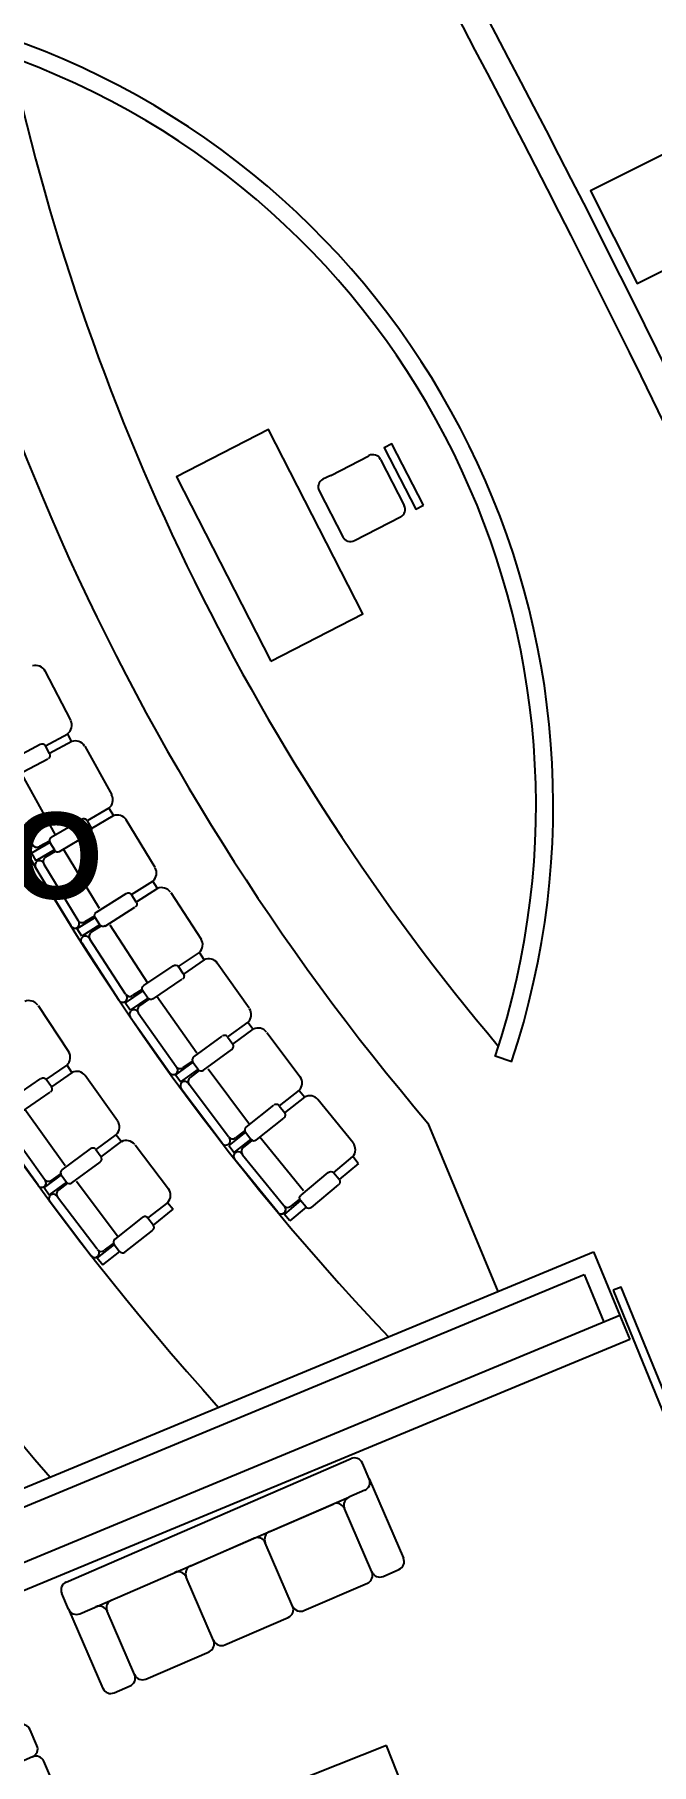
# Model space of a CAD drawing. Header units: millimetres. Extents: x 261 to 423, y 98 to 222.
# Drawn here: x 381.71 to 385.29, y 193.99 to 204.02 of the extents above; entities that cross this region are included whole.
import ezdxf

# ---------------------------------------------------------------- set-up
doc = ezdxf.new("R2010")
doc.units = ezdxf.units.MM
doc.linetypes.add('ACAD_ISO04W100', pattern=[30, 24, -3, 0, -3])
doc.linetypes.add('HIDDEN2', pattern=[0.1875, 0.125, -0.0625])
for name, color, linetype in [('Cotas', 1, 'Continuous'), ('Ejes', 1, 'ACAD_ISO04W100'), ('Escaleras', 4, 'Continuous'), ('Letreros', 2, 'Continuous'), ('MUEBLES', 8, 'Continuous'), ('Muro-Alto', 6, 'Continuous')]:
    doc.layers.add(name, color=color, linetype=linetype)
doc.layers.add('Vidrio', color=7, linetype='Continuous', lineweight=15)
doc.styles.add('Arial-Bold', font='arialbd.ttf')
doc.styles.get("Standard").update_dxf_attribs({"font": 'arial.ttf'})
doc.dimstyles.new('MUSEO', dxfattribs={"dimtxt": 0.35, "dimasz": 0.35, "dimexe": 0.18, "dimexo": 0.058, "dimgap": 0.09, "dimtad": 0, "dimzin": 0, "dimdsep": 46, "dimtxsty": 'Standard', "dimcen": 0.09, "dimclrd": 1, "dimclre": 1, "dimclrt": 2, "dimadec": 0, "dimazin": 0, "dimtm": 1e-09, "dimtfac": 1, "dimtofl": 0, "dimtmove": 0, "dimatfit": 3, "dimfxl": 1, "dimtolj": 1, "dimtzin": 0, "dimarcsym": 0})

# ---------------------------------------------------------------- blocks, each defined once
blk = doc.blocks.new('escri')
at = {"layer": 'MUEBLES'}
for p, q in [((252.446, 3378.199), (252.668, 3378.313)), ((252.735, 3378.291), (252.872, 3378.025)), ((252.446, 3378.199), (252.401, 3378.176)), ((252.379, 3378.109), (252.516, 3377.842)), ((252.851, 3377.957), (252.584, 3377.82))]:
    blk.add_line(p, q, dxfattribs=at)
for points in [[(252.099, 3377.122), (252.633, 3377.396), (252.085, 3378.464), (251.551, 3378.19)], [(252.984, 3378.026), (252.801, 3378.382), (252.757, 3378.359), (252.94, 3378.003)]]:
    blk.add_lwpolyline(points, close=True, dxfattribs=at)
for centre, start, end in [((252.691, 3378.269), 27.1535, 117.1535), ((252.424, 3378.132), 117.1534, 207.1534), ((252.828, 3378.002), 297.1535, 27.1535), ((252.561, 3377.865), 207.1529, 297.1529)]:
    blk.add_arc(centre, 0.05, start, end, dxfattribs=at)
blk = doc.blocks.new('brazo')
for p, q in [((343.029, 185.848), (343.028, 185.797)), ((343.153, 185.846), (343.029, 185.848)), ((343.153, 185.846), (343.152, 185.795)), ((343.175, 185.867), (343.38, 185.864)), ((343.402, 185.842), (343.401, 185.79)), ((343.548, 185.839), (343.402, 185.842)), ((343.547, 185.839), (343.548, 185.788)), ((343.152, 185.795), (343.027, 185.797)), ((343.174, 185.772), (343.378, 185.769)), ((343.401, 185.79), (343.548, 185.788))]:
    blk.add_line(p, q)
for centre, start, end in [((343.175, 185.845), 89.0098, 179.0098), ((343.38, 185.842), 359.0098, 89.0098), ((343.174, 185.794), 179.0098, 269.0098), ((343.379, 185.791), 269.0098, 359.0098)]:
    blk.add_arc(centre, 0.0219, start, end)
blk = doc.blocks.new('estar1')
at = {"layer": 'MUEBLES'}
for p, q in [((276.72, 117.332), (277.226, 119.06)), ((277.384, 119.066), (277.288, 119.094)), ((277.384, 119.066), (277.864, 118.925)), ((277.418, 119.004), (277.39, 118.908)), ((276.912, 117.276), (277.39, 118.908)), ((277.808, 118.733), (277.424, 118.846)), ((277.87, 118.767), (277.898, 118.863)), ((277.249, 118.428), (277.362, 118.812)), ((277.729, 118.287), (277.842, 118.671)), ((277.667, 118.253), (277.283, 118.366)), ((277.109, 117.948), (277.221, 118.332)), ((277.588, 117.807), (277.701, 118.191)), ((277.526, 117.773), (277.143, 117.886)), ((277.448, 117.328), (277.56, 117.711)), ((277.386, 117.294), (277.002, 117.406)), ((276.85, 117.242), (276.754, 117.27)), ((276.85, 117.242), (277.33, 117.102)), ((277.392, 117.136), (277.42, 117.232))]:
    blk.add_line(p, q, dxfattribs=at)
for centre, start, end in [((277.274, 119.046), 73.6698, 163.6698), ((277.37, 119.018), 343.6699, 73.6699), ((277.41, 118.798), 73.6698, 163.6698), ((277.438, 118.894), 163.6699, 253.6699), ((277.85, 118.877), 343.6699, 73.6699), ((277.822, 118.781), 253.6698, 343.6699), ((277.794, 118.685), 343.6699, 73.6699), ((277.269, 118.318), 73.6698, 163.6698), ((277.297, 118.414), 163.6699, 253.6699), ((277.681, 118.301), 253.6698, 343.6698), ((277.653, 118.205), 343.6699, 73.6699), ((277.157, 117.934), 163.6699, 253.6699), ((277.128, 117.838), 73.6698, 163.6698), ((277.54, 117.821), 253.6699, 343.6699), ((277.512, 117.725), 343.6699, 73.6699), ((277.016, 117.454), 163.6699, 253.6699), ((276.988, 117.358), 73.6699, 163.6699), ((276.768, 117.318), 163.6698, 253.6699), ((276.864, 117.29), 253.6698, 343.6699), ((277.4, 117.342), 253.6699, 343.6699), ((277.372, 117.246), 343.6699, 73.6699), ((277.344, 117.15), 253.6698, 343.6699)]:
    blk.add_arc(centre, 0.05, start, end, dxfattribs=at)
blk = doc.blocks.new('*D47')
at = {"layer": 'Cotas', "color": 1, "lineweight": -2}
for p, q in [((403.709, 219.834), (402.305, 222.274)), ((402.092, 221.943), (383.219, 211.087)), ((363.158, 199.547), (382.03, 210.403)), ((364.169, 197.089), (362.765, 199.529))]:
    blk.add_line(p, q, dxfattribs=at)
at = {"layer": 'Cotas', "color": 1}
for points in [[(402.062, 221.994), (402.121, 221.893), (402.395, 222.118)], [(363.129, 199.598), (363.187, 199.497), (362.855, 199.373)]]:
    blk.add_solid(points, dxfattribs=at)
at = {"layer": 'DefPoints', "color": 0}
for p in [(402.395, 222.118), (403.738, 219.783), (364.198, 197.038)]:
    blk.add_point(p, dxfattribs=at)
at = {"layer": 'Cotas', "color": 2, "insert": (382.625, 210.745), "char_height": 0.35, "attachment_point": 5, "rotation": 29.9091}
blk.add_mtext('\\A1;45.62', dxfattribs=at)
blk = doc.blocks.new('*D49')
at = {"layer": 'Cotas', "color": 1, "lineweight": -2}
for p, q in [((382.644, 206.315), (381.491, 208.321)), ((381.277, 207.99), (377.851, 206.019)), ((373.215, 203.353), (376.641, 205.323)), ((373.976, 201.329), (372.822, 203.334))]:
    blk.add_line(p, q, dxfattribs=at)
at = {"layer": 'Cotas', "color": 1}
for points in [[(381.248, 208.041), (381.306, 207.939), (381.58, 208.165)], [(373.186, 203.403), (373.245, 203.302), (372.912, 203.178)]]:
    blk.add_solid(points, dxfattribs=at)
at = {"layer": 'DefPoints', "color": 0}
for p in [(381.58, 208.165), (382.673, 206.265), (374.005, 201.278)]:
    blk.add_point(p, dxfattribs=at)
at = {"layer": 'Cotas', "color": 2, "insert": (377.246, 205.671), "char_height": 0.35, "attachment_point": 5, "rotation": 29.9091}
blk.add_mtext('\\A1;10.00', dxfattribs=at)

msp = doc.modelspace()

# ---------------------------------------------------------------- linework, layer by layer
for p, q in [((377.903, 194.042), (384.951, 196.963)), ((384.951, 196.963), (385.104, 196.594)), ((378.028, 193.985), (384.897, 196.832)), ((384.897, 196.832), (385.011, 196.556))]:
    msp.add_line(p, q)
at = {"layer": 'Ejes', "ltscale": 0.25}
msp.add_arc((366.578, 168.808), 27.259, 266.1772, 93.7746, dxfattribs=at)
at = {"layer": 'Escaleras'}
msp.add_line((383.99, 197.71), (384.395, 196.733), dxfattribs=at)
for radius, start, end in [(13.943, 187.4416, 220.4409), (14.943, 189.0255, 223.4908), (13.343, 192.3884, 220.1281), (15.943, 190.3971, 222.1191), (16.943, 191.597, 220.919)]:
    msp.add_arc((394.602, 206.754), radius, start, end, dxfattribs=at)
at = {"layer": 'MUEBLES'}
for p, q in [((381.918, 200.045), (381.77, 200.331)), ((382, 199.894), (382.156, 199.612)), ((381.634, 199.731), (381.828, 199.38)), ((382.407, 199.192), (382.24, 199.467)), ((381.794, 199.345), (381.736, 199.313)), ((381.828, 199.285), (381.772, 199.251)), ((382.085, 198.954), (381.876, 199.298)), ((381.92, 198.853), (381.714, 199.191)), ((381.762, 199.211), (381.96, 198.886)), ((382.499, 199.046), (382.674, 198.776)), ((382.056, 198.91), (381.999, 198.876)), ((382.236, 198.457), (382.029, 198.776)), ((382.092, 198.852), (382.037, 198.816)), ((382.145, 198.859), (382.364, 198.522)), ((381.982, 198.755), (382.198, 198.422)), ((382.954, 198.375), (382.768, 198.637)), ((382.332, 198.484), (382.276, 198.449)), ((381.729, 198.392), (381.906, 198.124)), ((382.37, 198.427), (382.317, 198.389)), ((382.649, 198.115), (382.417, 198.443)), ((382.263, 198.326), (382.491, 198.002)), ((382.31, 198.348), (382.53, 198.038)), ((383.056, 198.235), (383.249, 197.978)), ((382.189, 197.723), (382.002, 197.985)), ((382.623, 198.069), (382.569, 198.031)), ((382.663, 198.014), (382.61, 197.974)), ((382.715, 198.025), (382.956, 197.703)), ((382.797, 197.593), (382.559, 197.909)), ((382.833, 197.63), (382.605, 197.934)), ((381.885, 197.462), (381.651, 197.789)), ((383.556, 197.596), (383.352, 197.846)), ((381.545, 197.694), (381.766, 197.384)), ((381.729, 197.349), (381.498, 197.671)), ((382.291, 197.584), (382.486, 197.328)), ((382.927, 197.664), (382.874, 197.624)), ((382.969, 197.609), (382.918, 197.568)), ((383.269, 197.317), (383.015, 197.628)), ((383.119, 197.194), (382.869, 197.5)), ((382.914, 197.526), (383.154, 197.232)), ((381.859, 197.416), (381.805, 197.377)), ((381.952, 197.372), (382.194, 197.051)), ((382.072, 196.978), (381.842, 197.281)), ((381.899, 197.361), (381.847, 197.321)), ((381.797, 197.256), (382.036, 196.94)), ((383.246, 197.268), (383.194, 197.227)), ((382.165, 197.012), (382.113, 196.972))]:
    msp.add_line(p, q, dxfattribs=at)
for points in [[(386.99, 203.474), (388.778, 204.371), (388.509, 204.907), (386.721, 204.01), (384.934, 203.114), (385.203, 202.577)], [(385.065, 196.74), (385.366, 196.002), (385.412, 196.021), (385.112, 196.759)], [(383.749, 194.101), (382.912, 193.769), (383.245, 192.932), (384.081, 193.265)]]:
    msp.add_lwpolyline(points, close=True, dxfattribs=at)
for centre, radius, start, end in [((381.716, 200.301), 0.0616, 28.5655, 107.7346), ((381.863, 200.016), 0.0616, 306.7666, 25.9356), ((381.945, 199.864), 0.0616, 30.4448, 109.6138), ((382.101, 199.583), 0.0616, 308.6458, 27.8149), ((382.188, 199.434), 0.0616, 32.4925, 111.6615), ((381.722, 199.338), 0.0293, 208.9795, 298.9795), ((381.737, 199.205), 0.0262, 31.3278, 211.3278), ((381.787, 199.226), 0.0293, 121.3278, 211.3278), ((382.354, 199.159), 0.0616, 310.6935, 29.8626), ((382.446, 199.013), 0.0616, 34.4333, 113.6024), ((381.942, 198.866), 0.0262, 211.0272, 31.0272), ((381.984, 198.901), 0.0293, 211.0272, 301.0272), ((382.003, 198.768), 0.0262, 33.2687, 213.2687), ((382.053, 198.791), 0.0293, 123.2687, 213.2687), ((382.622, 198.744), 0.0616, 312.6344, 31.8034), ((382.719, 198.601), 0.0616, 36.481, 115.6501), ((381.677, 198.358), 0.0616, 34.919, 114.0881), ((382.22, 198.437), 0.0262, 212.9681, 32.9681), ((382.261, 198.473), 0.0293, 212.9681, 302.9681), ((382.334, 198.365), 0.0293, 125.3164, 215.3164), ((382.285, 198.341), 0.0262, 35.3164, 215.3164), ((382.904, 198.338), 0.0616, 314.6821, 33.8511), ((383.006, 198.199), 0.0616, 38.3011, 117.4702), ((381.854, 198.091), 0.0616, 313.1201, 32.2892), ((381.952, 197.948), 0.0616, 36.756, 115.9251), ((382.513, 198.017), 0.0262, 215.0158, 35.0158), ((382.552, 198.055), 0.0293, 215.0158, 305.0158), ((382.628, 197.951), 0.0293, 127.1365, 217.1365), ((383.199, 197.942), 0.0616, 316.5022, 35.6713), ((382.58, 197.925), 0.0262, 37.1365, 217.1365), ((383.305, 197.806), 0.0616, 40.3488, 119.5179), ((382.139, 197.687), 0.0616, 314.9571, 34.1261), ((382.241, 197.547), 0.0616, 38.5929, 117.762), ((382.818, 197.608), 0.0262, 216.8359, 36.8359), ((382.857, 197.647), 0.0293, 216.8359, 306.8359), ((383.508, 197.556), 0.0616, 318.5499, 37.719), ((382.889, 197.517), 0.0262, 39.1842, 219.1842), ((382.937, 197.545), 0.0293, 129.1842, 219.1842), ((381.749, 197.363), 0.0262, 215.2908, 35.2908), ((381.789, 197.401), 0.0293, 215.2908, 305.2908), ((381.817, 197.271), 0.0262, 37.4283, 217.4283), ((381.865, 197.298), 0.0293, 127.4283, 217.4283), ((382.436, 197.292), 0.0616, 316.794, 35.9631), ((383.139, 197.209), 0.0262, 218.8836, 38.8836), ((383.176, 197.25), 0.0293, 218.8836, 308.8836), ((382.057, 196.956), 0.0262, 217.1277, 37.1277), ((382.095, 196.995), 0.0293, 217.1277, 307.1277)]:
    msp.add_arc(centre, radius, start, end, dxfattribs=at)
at = {"layer": 'Muro-Alto'}
for p, q in [((384.476, 198.065), (384.381, 198.097)), ((385.104, 196.594), (378.397, 193.814)), ((385.104, 196.594), (385.161, 196.455)), ((385.161, 196.455), (378.454, 193.675))]:
    msp.add_line(p, q, dxfattribs=at)
for centre, radius, start, end in [((318.008, 169.002), 74.9, 22.81785, 30.22908), ((317.132, 168.529), 76.045, 22.58849, 30.20483), ((380.001, 199.551), 4.715, 341.6256, 70.8909), ((380.001, 199.551), 4.615, 341.6256, 70.8909)]:
    msp.add_arc(centre, radius, start, end, dxfattribs=at)

# ---------------------------------------------------------------- block references
for p, rotation in [((114.764, 332.829), 309.7385794544592), ((244.522, -75.145), 39.85507260583849)]:
    msp.add_blockref('estar1', p, dxfattribs=dict(rotation=rotation))
at = {"layer": 'MUEBLES', "xscale": -1}
for p, rotation in [((-8.587, 207.83), 207.2505677205239), ((-7.714, 180.215), 211.1775430927502), ((-6.581, 166.6), 213.1183646224076), ((-7.062, 162.648), 213.6041099864792), ((-0.31, 125.471), 219.0339131289646)]:
    msp.add_blockref('brazo', p, dxfattribs=dict(at, rotation=rotation))
at = {"layer": 'MUEBLES'}
for p, rotation in [((184.418, -137.314), 31.17754309275023), ((220.332, -156.836), 36.98620758989048), ((233.422, -162.815), 39.03391312896455), ((221.378, -158.312), 37.27802440306753), ((233.17, -163.677), 39.11498161145792)]:
    msp.add_blockref('brazo', p, dxfattribs=dict(at, rotation=rotation))
at = {"layer": 'Vidrio', "linetype": 'HIDDEN2'}
msp.add_blockref('escri', (130.98, -3176.734), dxfattribs=at)

# ---------------------------------------------------------------- texts
at = {"layer": 'Letreros', "style": 'Arial-Bold'}
msp.add_text('AUDITORIO', height=0.5, dxfattribs=at).set_placement((378.187, 199.01))

# ---------------------------------------------------------------- dimensions: what is measured, and where the dimension line sits
at = {"layer": 'Cotas'}
dim = msp.add_aligned_dim(p1=(364.198, 197.038), p2=(403.738, 219.783), distance=2.693, dimstyle='MUSEO', dxfattribs=at)
dim.commit()
dim.dimension.update_dxf_attribs({"geometry": '*D47', "text_midpoint": (382.625, 210.745)})
dim = msp.add_linear_dim(base=(381.58, 208.165), p1=(374.005, 201.278), p2=(382.673, 206.265), angle=209.9091, dimstyle='MUSEO', override={"dimtmove": 1}, dxfattribs=at)
dim.commit()
dim.dimension.update_dxf_attribs({"geometry": '*D49', "text_midpoint": (377.246, 205.671)})

doc.saveas('drawing.dxf')
